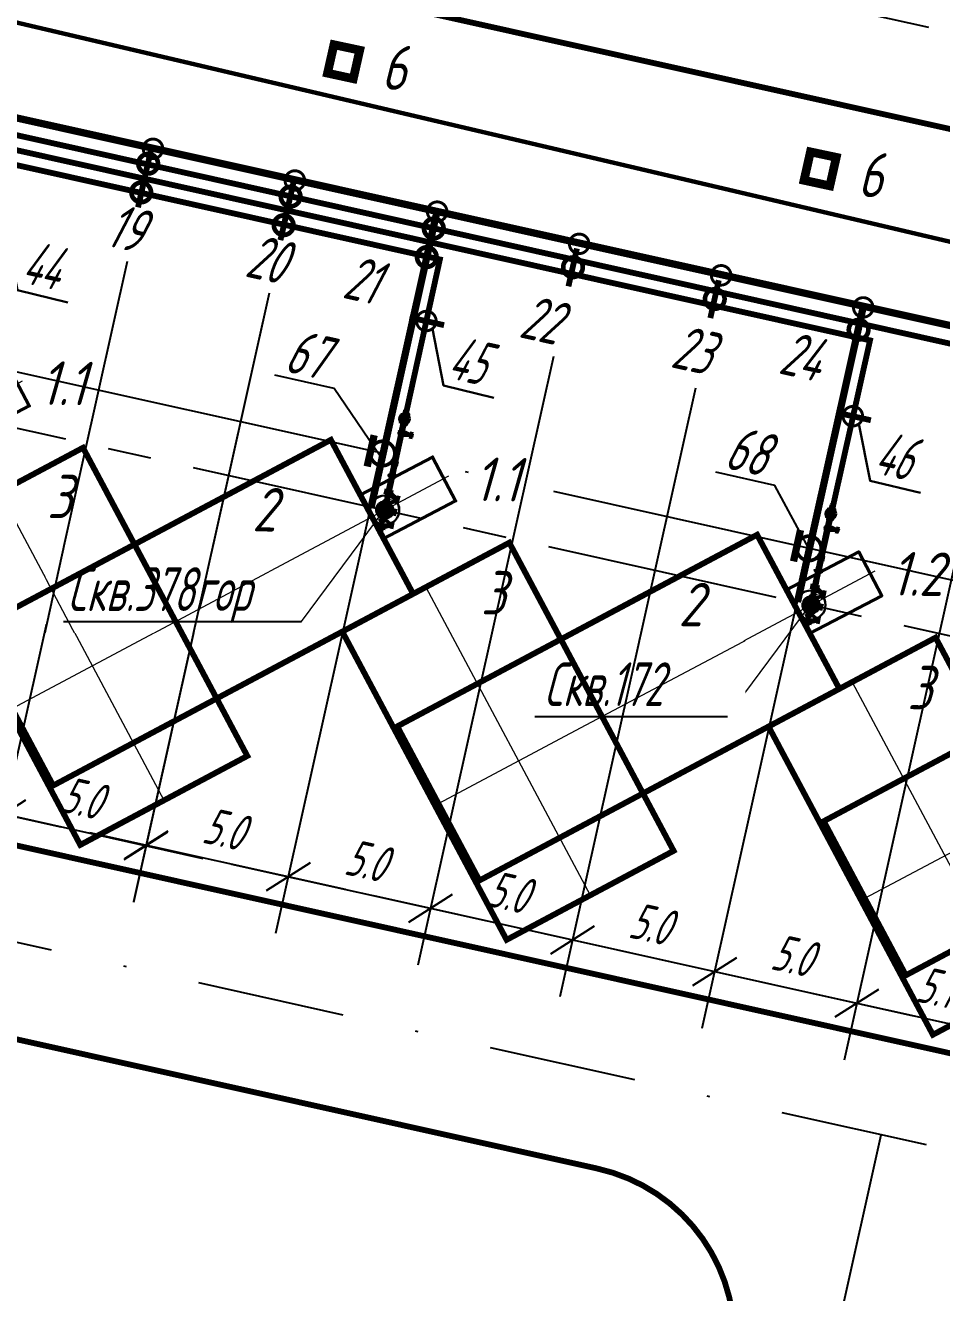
# Model space of a CAD drawing. Extents: x 5370511 to 5386565, y 1010429 to 1053793.
# Drawn here: x 5380075.09 to 5380106.56, y 1039780.8 to 1039824.34 of the extents above; entities that cross this region are included whole.
import ezdxf

# ---------------------------------------------------------------- set-up
doc = ezdxf.new("R2010")
doc.units = 0
doc.header["$PDMODE"] = 32
doc.header["$PDSIZE"] = 0.3
for name, pattern in [('ACAD_ISO04W100', [30, 24, -3, 0, -3]), ('DASHDOTX2', [50.8, 25.4, -12.7, 0, -12.7]), ('осевая2', [12.5, 8, -1.5, 1.5, -1.5]), ('Штрих 2x1', [3, 2, -1])]:
    doc.linetypes.add(name, pattern=pattern)
doc.layers.get('0').update_dxf_attribs({"linetype": 'CONTINUOUS'})
doc.layers.get('DEFPOINTS').update_dxf_attribs({"linetype": 'CONTINUOUS'})
for name, color, linetype in [('_0', 7, 'CONTINUOUS'), ('V_КП_куст_RED-CNT-MAJ', 7, 'CONTINUOUS'), ('ГП_опоры_схем', 7, 'CONTINUOUS'), ('ГП_Ось_проезда', 1, 'DASHDOTX2'), ('ГП_Ось_скважин', 1, 'CONTINUOUS'), ('ГП_проезд', 114, 'CONTINUOUS'), ('ГП_сооружения', 7, 'CONTINUOUS'), ('ОНиГМ сооружения', 7, 'CONTINUOUS'), ('Эстакада ЭС', 20, 'CONTINUOUS')]:
    doc.layers.add(name, color=color, linetype=linetype)
doc.layers.add('ГП_экспл', color=170, linetype='CONTINUOUS', lineweight=25)
doc.layers.add('ТХ_трубопроводы_дренаж', color=250, linetype='CONTINUOUS', lineweight=35)
doc.styles.add('ГОСТ', font='gost_ful.shx', dxfattribs={"oblique": 15})
doc.styles.add('ГОСТ_НИПИ', font='gost_nipi.shx', dxfattribs={"oblique": 15})
doc.styles.add('ГОСТ_НИПИ_разм', font='gost_nipi.shx', dxfattribs={"width": 0.8, "oblique": 15, "height": 2.5})
doc.dimstyles.new('Лист М500', dxfattribs={"dimtxt": 2.5, "dimasz": 2.5, "dimexe": 2, "dimexo": 1, "dimgap": 1, "dimtad": 1, "dimdec": 1, "dimlfac": 0.5, "dimzin": 0, "dimdsep": 46, "dimtxsty": 'ГОСТ_НИПИ_разм', "dimblk": 'OBLIQUE', "dimcen": 0.09, "dimdle": 2, "dimaunit": 1, "dimadec": 0, "dimazin": 0, "dimtfac": 1, "dimtdec": 1, "dimtofl": 0, "dimtmove": 1, "dimatfit": 3, "dimldrblk": 'NONE', "dimfxl": 1, "dimtolj": 1, "dimtzin": 0, "dimarcsym": 0})

# ---------------------------------------------------------------- blocks, each defined once
blk = doc.blocks.new('_Oblique')
at = {"color": 0, "linetype": 'ByBlock', "lineweight": -2}
blk.add_line((-0.5, -0.5), (0.5, 0.5), dxfattribs=at)
blk = doc.blocks.new('*D139')
at = {"layer": 'DEFPOINTS', "color": 0, "lineweight": 15, "ltscale": 5, "transparency": 16777216}
for p in [(5380073.639, 1039817.018), (5380078.802, 1039817.201), (5380074.357, 1039797.24)]:
    blk.add_point(p, dxfattribs=at)
at = {"layer": 'ТХ_трубопроводы_дренаж', "color": 0, "lineweight": -2, "ltscale": 5, "transparency": 16777216}
for p, q in [((5380073.422, 1039816.042), (5380069.042, 1039796.375)), ((5380078.585, 1039816.225), (5380073.922, 1039795.288)), ((5380067.524, 1039798.762), (5380076.309, 1039796.805))]:
    blk.add_line(p, q, dxfattribs=at)
at = {"layer": 'ТХ_трубопроводы_дренаж', "color": 0, "lineweight": -2, "ltscale": 5, "transparency": 16777216, "xscale": 1.25, "yscale": 1.25, "zscale": 1.25}
for p, rotation in [((5380069.476, 1039798.327), 167.4452412575011), ((5380074.357, 1039797.24), 347.4452412575012)]:
    blk.add_blockref('_Oblique', p, dxfattribs=dict(at, rotation=rotation))
at = {"layer": 'ТХ_трубопроводы_дренаж', "color": 0, "lineweight": 15, "ltscale": 5, "transparency": 16777216, "insert": (5380072.161, 1039798.882), "char_height": 2.5, "attachment_point": 5, "rotation": 347.4452, "style": 'ГОСТ_НИПИ_разм'}
blk.add_mtext('\\A1;{\\H0.5x;5.0}', dxfattribs=at)
blk = doc.blocks.new('_None')
blk = doc.blocks.new('*D140')
at = {"layer": 'DEFPOINTS', "color": 0, "lineweight": 15, "ltscale": 5, "transparency": 16777216}
for p in [(5380078.802, 1039817.201), (5380083.683, 1039816.113), (5380079.238, 1039796.153)]:
    blk.add_point(p, dxfattribs=at)
at = {"layer": 'ТХ_трубопроводы_дренаж', "color": 0, "lineweight": -2, "ltscale": 5, "transparency": 16777216}
for p, q in [((5380078.585, 1039816.225), (5380073.922, 1039795.288)), ((5380083.465, 1039815.137), (5380078.803, 1039794.201)), ((5380072.405, 1039797.675), (5380081.19, 1039795.719))]:
    blk.add_line(p, q, dxfattribs=at)
at = {"layer": 'ТХ_трубопроводы_дренаж', "color": 0, "lineweight": -2, "ltscale": 5, "transparency": 16777216, "xscale": 1.25, "yscale": 1.25, "zscale": 1.25}
for p, rotation in [((5380074.357, 1039797.24), 167.4452412575011), ((5380079.238, 1039796.153), 347.4452412575012)]:
    blk.add_blockref('_Oblique', p, dxfattribs=dict(at, rotation=rotation))
at = {"layer": 'ТХ_трубопроводы_дренаж', "color": 0, "lineweight": 15, "ltscale": 5, "transparency": 16777216, "insert": (5380077.042, 1039797.795), "char_height": 2.5, "attachment_point": 5, "rotation": 347.4452, "style": 'ГОСТ_НИПИ_разм'}
blk.add_mtext('\\A1;{\\H0.5x;5.0}', dxfattribs=at)
blk = doc.blocks.new('*D141')
at = {"layer": 'DEFPOINTS', "color": 0, "lineweight": 15, "ltscale": 5, "transparency": 16777216}
for p in [(5380083.683, 1039816.113), (5380088.563, 1039815.027), (5380084.123, 1039795.09)]:
    blk.add_point(p, dxfattribs=at)
at = {"layer": 'ТХ_трубопроводы_дренаж', "color": 0, "lineweight": -2, "ltscale": 5, "transparency": 16777216}
for p, q in [((5380083.465, 1039815.137), (5380078.808, 1039794.224)), ((5380088.346, 1039814.051), (5380083.688, 1039793.137)), ((5380077.291, 1039796.611), (5380086.075, 1039794.655))]:
    blk.add_line(p, q, dxfattribs=at)
at = {"layer": 'ТХ_трубопроводы_дренаж', "color": 0, "lineweight": -2, "ltscale": 5, "transparency": 16777216, "xscale": 1.25, "yscale": 1.25, "zscale": 1.25}
for p, rotation in [((5380079.243, 1039796.177), 167.4452412575011), ((5380084.123, 1039795.09), 347.4452412575012)]:
    blk.add_blockref('_Oblique', p, dxfattribs=dict(at, rotation=rotation))
at = {"layer": 'ТХ_трубопроводы_дренаж', "color": 0, "lineweight": 15, "ltscale": 5, "transparency": 16777216, "insert": (5380081.927, 1039796.731), "char_height": 2.5, "attachment_point": 5, "rotation": 347.4452, "style": 'ГОСТ_НИПИ_разм'}
blk.add_mtext('\\A1;{\\H0.5x;5.0}', dxfattribs=at)
blk = doc.blocks.new('*D142')
at = {"layer": 'DEFPOINTS', "color": 0, "lineweight": 15, "ltscale": 5, "transparency": 16777216}
for p in [(5380088.563, 1039815.027), (5380093.443, 1039813.94), (5380089.004, 1039794.003)]:
    blk.add_point(p, dxfattribs=at)
at = {"layer": 'ТХ_трубопроводы_дренаж', "color": 0, "lineweight": -2, "ltscale": 5, "transparency": 16777216}
for p, q in [((5380088.346, 1039814.051), (5380083.688, 1039793.137)), ((5380093.226, 1039812.963), (5380088.569, 1039792.051)), ((5380082.171, 1039795.524), (5380090.956, 1039793.568))]:
    blk.add_line(p, q, dxfattribs=at)
at = {"layer": 'ТХ_трубопроводы_дренаж', "color": 0, "lineweight": -2, "ltscale": 5, "transparency": 16777216, "xscale": 1.25, "yscale": 1.25, "zscale": 1.25}
for p, rotation in [((5380084.123, 1039795.09), 167.4452412575011), ((5380089.004, 1039794.003), 347.4452412575012)]:
    blk.add_blockref('_Oblique', p, dxfattribs=dict(at, rotation=rotation))
at = {"layer": 'ТХ_трубопроводы_дренаж', "color": 0, "lineweight": 15, "ltscale": 5, "transparency": 16777216, "insert": (5380086.808, 1039795.644), "char_height": 2.5, "attachment_point": 5, "rotation": 347.4452, "style": 'ГОСТ_НИПИ_разм'}
blk.add_mtext('\\A1;{\\H0.5x;5.0}', dxfattribs=at)
blk = doc.blocks.new('*D143')
at = {"layer": 'DEFPOINTS', "color": 0, "lineweight": 15, "ltscale": 5, "transparency": 16777216}
for p in [(5380093.443, 1039813.94), (5380098.324, 1039812.853), (5380093.884, 1039792.916)]:
    blk.add_point(p, dxfattribs=at)
at = {"layer": 'ТХ_трубопроводы_дренаж', "color": 0, "lineweight": -2, "ltscale": 5, "transparency": 16777216}
for p, q in [((5380093.226, 1039812.963), (5380088.569, 1039792.051)), ((5380098.107, 1039811.877), (5380093.449, 1039790.964)), ((5380087.051, 1039794.438), (5380095.836, 1039792.481))]:
    blk.add_line(p, q, dxfattribs=at)
at = {"layer": 'ТХ_трубопроводы_дренаж', "color": 0, "lineweight": -2, "ltscale": 5, "transparency": 16777216, "xscale": 1.25, "yscale": 1.25, "zscale": 1.25}
for p, rotation in [((5380089.004, 1039794.003), 167.4452412575011), ((5380093.884, 1039792.916), 347.4452412575012)]:
    blk.add_blockref('_Oblique', p, dxfattribs=dict(at, rotation=rotation))
at = {"layer": 'ТХ_трубопроводы_дренаж', "color": 0, "lineweight": 15, "ltscale": 5, "transparency": 16777216, "insert": (5380091.688, 1039794.557), "char_height": 2.5, "attachment_point": 5, "rotation": 347.4452, "style": 'ГОСТ_НИПИ_разм'}
blk.add_mtext('\\A1;{\\H0.5x;5.0}', dxfattribs=at)
blk = doc.blocks.new('*D144')
at = {"layer": 'DEFPOINTS', "color": 0, "lineweight": 15, "ltscale": 5, "transparency": 16777216}
for p in [(5380098.324, 1039812.853), (5380103.204, 1039811.766), (5380098.764, 1039791.829)]:
    blk.add_point(p, dxfattribs=at)
at = {"layer": 'ТХ_трубопроводы_дренаж', "color": 0, "lineweight": -2, "ltscale": 5, "transparency": 16777216}
for p, q in [((5380098.107, 1039811.877), (5380093.449, 1039790.964)), ((5380102.987, 1039810.79), (5380098.33, 1039789.877)), ((5380091.932, 1039793.351), (5380100.717, 1039791.394))]:
    blk.add_line(p, q, dxfattribs=at)
at = {"layer": 'ТХ_трубопроводы_дренаж', "color": 0, "lineweight": -2, "ltscale": 5, "transparency": 16777216, "xscale": 1.25, "yscale": 1.25, "zscale": 1.25}
for p, rotation in [((5380093.884, 1039792.916), 167.4452412575011), ((5380098.764, 1039791.829), 347.4452412575012)]:
    blk.add_blockref('_Oblique', p, dxfattribs=dict(at, rotation=rotation))
at = {"layer": 'ТХ_трубопроводы_дренаж', "color": 0, "lineweight": 15, "ltscale": 5, "transparency": 16777216, "insert": (5380096.569, 1039793.471), "char_height": 2.5, "attachment_point": 5, "rotation": 347.4452, "style": 'ГОСТ_НИПИ_разм'}
blk.add_mtext('\\A1;{\\H0.5x;5.0}', dxfattribs=at)
blk = doc.blocks.new('*D145')
at = {"layer": 'DEFPOINTS', "color": 0, "lineweight": 15, "ltscale": 5, "transparency": 16777216}
for p in [(5380103.204, 1039811.766), (5380108.045, 1039810.499), (5380103.645, 1039790.742)]:
    blk.add_point(p, dxfattribs=at)
at = {"layer": 'ТХ_трубопроводы_дренаж', "color": 0, "lineweight": -2, "ltscale": 5, "transparency": 16777216}
for p, q in [((5380102.987, 1039810.79), (5380098.33, 1039789.877)), ((5380107.827, 1039809.523), (5380103.21, 1039788.79)), ((5380096.812, 1039792.264), (5380105.597, 1039790.307))]:
    blk.add_line(p, q, dxfattribs=at)
at = {"layer": 'ТХ_трубопроводы_дренаж', "color": 0, "lineweight": -2, "ltscale": 5, "transparency": 16777216, "xscale": 1.25, "yscale": 1.25, "zscale": 1.25}
for p, rotation in [((5380098.764, 1039791.829), 167.4452412575011), ((5380103.645, 1039790.742), 347.4452412575012)]:
    blk.add_blockref('_Oblique', p, dxfattribs=dict(at, rotation=rotation))
at = {"layer": 'ТХ_трубопроводы_дренаж', "color": 0, "lineweight": 15, "ltscale": 5, "transparency": 16777216, "insert": (5380101.449, 1039792.384), "char_height": 2.5, "attachment_point": 5, "rotation": 347.4452, "style": 'ГОСТ_НИПИ_разм'}
blk.add_mtext('\\A1;{\\H0.5x;5.0}', dxfattribs=at)
blk = doc.blocks.new('*D146')
at = {"layer": 'DEFPOINTS', "color": 0, "lineweight": 15, "ltscale": 5, "transparency": 16777216}
for p in [(5380108.045, 1039810.499), (5380113.122, 1039809.97), (5380108.594, 1039789.64)]:
    blk.add_point(p, dxfattribs=at)
at = {"layer": 'ТХ_трубопроводы_дренаж', "color": 0, "lineweight": -2, "ltscale": 5, "transparency": 16777216}
for p, q in [((5380107.827, 1039809.523), (5380103.21, 1039788.79)), ((5380112.904, 1039808.994), (5380108.159, 1039787.688)), ((5380101.693, 1039791.177), (5380110.546, 1039789.205))]:
    blk.add_line(p, q, dxfattribs=at)
at = {"layer": 'ТХ_трубопроводы_дренаж', "color": 0, "lineweight": -2, "ltscale": 5, "transparency": 16777216, "xscale": 1.25, "yscale": 1.25, "zscale": 1.25}
for p, rotation in [((5380103.645, 1039790.742), 167.4452412575011), ((5380108.594, 1039789.64), 347.4452412575012)]:
    blk.add_blockref('_Oblique', p, dxfattribs=dict(at, rotation=rotation))
at = {"layer": 'ТХ_трубопроводы_дренаж', "color": 0, "lineweight": 15, "ltscale": 5, "transparency": 16777216, "insert": (5380106.364, 1039791.289), "char_height": 2.5, "attachment_point": 5, "rotation": 347.4452, "style": 'ГОСТ_НИПИ_разм'}
blk.add_mtext('\\A1;{\\H0.5x;5.1}', dxfattribs=at)
blk = doc.blocks.new('*D162')
at = {"layer": 'DEFPOINTS', "color": 0, "lineweight": 15, "transparency": 16777216}
for p in [(5380016.003, 1039834.142), (5380121.017, 1039822.743), (5380118.489, 1039811.392)]:
    blk.add_point(p, dxfattribs=at)
at = {"layer": 'Эстакада ЭС', "color": 0, "lineweight": -2, "transparency": 16777216}
for p, q in [((5380016.221, 1039835.118), (5380018.982, 1039847.515)), ((5380016.595, 1039845.998), (5380122.969, 1039822.308)), ((5380118.706, 1039812.368), (5380121.452, 1039824.695))]:
    blk.add_line(p, q, dxfattribs=at)
at = {"layer": 'Эстакада ЭС', "color": 0, "lineweight": -2, "transparency": 16777216, "xscale": 1.25, "yscale": 1.25, "zscale": 1.25}
for p, rotation in [((5380018.547, 1039845.563), 167.4452412575011), ((5380121.017, 1039822.743), 347.4452412575012)]:
    blk.add_blockref('_Oblique', p, dxfattribs=dict(at, rotation=rotation))
at = {"layer": 'Эстакада ЭС', "color": 0, "transparency": 16777216, "insert": (5380070.026, 1039835.251), "char_height": 2.5, "attachment_point": 5, "rotation": 347.4452, "style": 'ГОСТ_НИПИ_разм'}
blk.add_mtext('\\A1;{\\H0.5x;21х5.0=105.0}', dxfattribs=at)
blk = doc.blocks.new('A$C65CC1851')
at = {"layer": 'ОНиГМ сооружения', "color": 253, "lineweight": 18, "ltscale": 0.7}
for p, q in [((434, 4006), (114, 4007)), ((273, 0), (274, 4310)), ((664, 3502), (194, 3502)), ((205, 2442), (342, 2442)), ((274, 1197), (636, 1196)), ((504, 1264), (637, 1264)), ((0, 800), (636, 800)), ((273, 337), (636, 337))]:
    blk.add_line(p, q, dxfattribs=at)
at = {"layer": 'ОНиГМ сооружения', "color": 253, "lineweight": 50, "ltscale": 100}
for p, q in [((230, 4228), (230, 4313)), ((319, 4227), (319, 4310)), ((230, 3786), (230, 3568)), ((319, 3681), (230, 3681)), ((319, 3582), (230, 3582)), ((617, 3502), (292, 3423)), ((617, 3502), (296, 3579)), ((319, 3573), (319, 3785)), ((617, 3622), (617, 3382)), ((617, 3502), (697, 3502)), ((230, 3432), (229, 2072)), ((319, 3422), (230, 3422)), ((319, 3322), (230, 3322)), ((319, 3322), (230, 3322)), ((318, 2072), (319, 3427)), ((318, 2672), (229, 2672)), ((318, 2172), (229, 2172)), ((229, 1412), (229, 1952)), ((318, 1852), (229, 1852)), ((254, 1752), (229, 1752)), ((254, 1823), (254, 1834)), ((254, 1834), (294, 1834)), ((254, 1823), (294, 1755)), ((294, 1823), (254, 1755)), ((254, 1744), (254, 1755)), ((254, 1744), (294, 1744)), ((257, 1834), (257, 1851)), ((257, 1851), (290, 1851)), ((264, 1744), (264, 1675)), ((274, 1752), (274, 1752)), ((284, 1744), (284, 1675)), ((290, 1834), (290, 1851)), ((294, 1834), (294, 1823)), ((294, 1755), (294, 1744)), ((318, 1752), (294, 1752)), ((318, 1952), (318, 1412)), ((176, 1519), (176, 1332)), ((176, 1519), (229, 1519)), ((176, 1479), (229, 1479)), ((176, 1440), (229, 1440)), ((176, 1412), (371, 1412)), ((371, 1372), (176, 1372)), ((371, 1332), (176, 1332)), ((371, 1332), (176, 1062)), ((371, 1062), (176, 1332)), ((318, 1512), (229, 1512)), ((298, 1700), (249, 1700)), ((249, 1700), (249, 1669)), ((257, 1700), (257, 1710)), ((257, 1710), (290, 1710)), ((290, 1700), (290, 1710)), ((298, 1700), (298, 1669)), ((319, 1519), (371, 1519)), ((319, 1479), (371, 1479)), ((319, 1440), (371, 1440)), ((371, 1519), (371, 1332)), ((637, 1264), (371, 1399)), ((636, 1196), (372, 1331)), ((637, 1384), (636, 1144)), ((637, 1316), (636, 1076)), ((371, 1062), (176, 1062)), ((176, 1022), (176, 1062)), ((176, 1022), (371, 1022)), ((176, 982), (176, 1022)), ((176, 982), (176, 942)), ((371, 982), (176, 982)), ((371, 942), (176, 942)), ((318, 1010), (229, 1010)), ((229, 1010), (229, 993)), ((318, 993), (229, 993)), ((229, 887), (229, 942)), ((636, 800), (300, 894)), ((318, 1010), (318, 993)), ((318, 887), (318, 942)), ((371, 1022), (371, 1062)), ((371, 982), (371, 1022)), ((371, 982), (371, 942)), ((636, 1196), (372, 1061)), ((637, 1264), (570, 1230)), ((636, 1196), (666, 1196)), ((636, 920), (636, 680)), ((637, 1264), (666, 1264)), ((371, 592), (176, 592)), ((176, 552), (176, 592)), ((371, 552), (176, 552)), ((371, 552), (176, 552)), ((176, 512), (176, 552)), ((176, 472), (176, 512)), ((371, 512), (176, 512)), ((371, 472), (176, 472)), ((371, 472), (176, 202)), ((371, 202), (176, 472)), ((218, 592), (218, 619)), ((318, 540), (228, 540)), ((228, 540), (228, 523)), ((318, 523), (228, 523)), ((636, 800), (300, 706)), ((318, 540), (318, 523)), ((328, 592), (328, 619)), ((371, 552), (371, 592)), ((371, 512), (371, 552)), ((371, 472), (371, 512)), ((636, 337), (371, 472)), ((636, 800), (666, 800)), ((636, 457), (636, 217)), ((371, 202), (176, 202)), ((176, 122), (176, 202)), ((371, 162), (176, 162)), ((176, 162), (371, 162)), ((176, 162), (370, 162)), ((176, 122), (371, 122)), ((310, 75), (237, 75)), ((237, 75), (237, 40)), ((237, 40), (310, 40)), ((237, 40), (310, 40)), ((310, 40), (237, 40)), ((237, 40), (237, 20)), ((310, 20), (237, 20)), ((243, 122), (243, 75)), ((303, 122), (303, 75)), ((310, 40), (310, 75)), ((310, 40), (310, 20)), ((636, 337), (371, 202)), ((371, 122), (371, 202)), ((636, 337), (666, 337))]:
    blk.add_line(p, q, dxfattribs=at)
at = {"layer": 'ОНиГМ сооружения', "color": 253, "lineweight": 50, "ltscale": 0.7}
for p, q in [((354, 3501), (354, 3501)), ((294, 3197), (254, 3197)), ((294, 2997), (254, 2997)), ((294, 2797), (254, 2797)), ((312, 1789), (237, 1789)), ((274, 1673), (274, 1851)), ((318, 1632), (229, 1632))]:
    blk.add_line(p, q, dxfattribs=at)
at = {"layer": 'ОНиГМ сооружения', "color": 253, "lineweight": 50}
for p, q in [((205, 2527), (205, 2357)), ((229, 2527), (205, 2527)), ((229, 2357), (205, 2357)), ((342, 2357), (318, 2357)), ((342, 2527), (319, 2527)), ((342, 2527), (342, 2357))]:
    blk.add_line(p, q, dxfattribs=at)
for points in [[(169, 4183), (379, 4182), (379, 4155), (169, 4156)], [(169, 4156), (379, 4155), (379, 4128), (169, 4129)], [(169, 3858), (379, 3857), (379, 3884), (169, 3885)], [(169, 3831), (379, 3830), (379, 3857), (169, 3858)], [(169, 2042), (379, 2042), (379, 2012), (169, 2012)], [(169, 2012), (379, 2012), (379, 1982), (169, 1982)]]:
    blk.add_lwpolyline(points, close=True, dxfattribs=at)
at = {"layer": 'ОНиГМ сооружения', "color": 253, "lineweight": 50, "ltscale": 100}
for points in [[(379, 3884), (169, 4129)], [(169, 3885), (379, 4128)]]:
    blk.add_lwpolyline(points, dxfattribs=at)
at = {"layer": 'ОНиГМ сооружения', "color": 253, "lineweight": 50}
for points in [[(334, 4182), (319, 4227), (230, 4228), (214, 4183)], [(334, 3830), (319, 3785), (230, 3786), (214, 3831)], [(334, 2042), (318, 2072), (229, 2072), (214, 2042)], [(334, 1982), (318, 1952), (229, 1952), (214, 1982)]]:
    blk.add_lwpolyline(points, dxfattribs=at)
at = {"layer": 'ОНиГМ сооружения', "color": 253, "lineweight": 50, "ltscale": 100}
blk.add_lwpolyline([(434, -173), (-655, 1132), (1494, 2927), (2583, 1622)], close=True, dxfattribs=at)
for centre, radius in [((275, 4007), 160), ((274, 3502), 80), ((274, 3502), 52.4), ((274, 3502), 36.5), ((274, 3197), 20), ((274, 2997), 20), ((274, 2797), 20), ((273, 800), 97.5)]:
    blk.add_circle(centre, radius, dxfattribs=at)
for centre, radius, start, end in [((274, 1789), 37.5, 120.5544, 239.2817), ((274, 1789), 37.5, 300.3385, 59.7489), ((274, 1632), 44.5, 359.9809, 179.9809), ((276, 798), 276, 111.2305, 179.4329), ((274, 800), 190, 120.9955, 180.0104), ((274, 800), 272, 5.3112, 69.1056), ((274, 800), 190, 15.2269, 59.2465), ((276, 803), 276, 180.5702, 248.7313), ((274, 800), 190, 180.0104, 344.6729), ((274, 800), 272, 290.8562, 354.5886), ((273, 43), 43.3, 212.543, 327.4188)]:
    blk.add_arc(centre, radius, start, end, dxfattribs=at)
blk.add_spline([(230, 4313), (256, 4322), (296, 4300), (319, 4310), (319, 4309)], degree=3, dxfattribs=at)
blk = doc.blocks.new('22')
at = {"layer": 'ОНиГМ сооружения', "color": 253, "lineweight": 18}
for p, q in [((-424.923, -5.591), (-424.923, 11.409)), ((-421.923, 8.909), (-409.93, 8.909))]:
    blk.add_line(p, q, dxfattribs=at)
at = {"layer": 'ОНиГМ сооружения', "color": 253, "linetype": 'Штрих 2x1', "const_width": 0.2}
blk.add_lwpolyline([(-421.923, 12.159), (-409.923, 12.159), (-409.922, 5.659), (-421.922, 5.659)], close=True, dxfattribs=at)
at = {"layer": 'ОНиГМ сооружения', "color": 253, "const_width": 0.2}
blk.add_lwpolyline([(-427.923, -5.591), (-421.923, -5.591), (-421.923, 8.416), (-427.923, 8.411)], close=True, dxfattribs=at)
at = {"layer": 'ОНиГМ сооружения', "lineweight": 30}
blk.add_circle((-424.923, 8.909), 0.5, dxfattribs=at)
at = {"layer": 'ОНиГМ сооружения', "color": 253, "ltscale": 100, "xscale": 0.001, "yscale": 0.001, "zscale": 0.001, "rotation": 49.75852423724896}
blk.add_blockref('A$C65CC1851', (-424.49, 8.184), dxfattribs=at)
blk = doc.blocks.new('55')
at = {"layer": 'ОНиГМ сооружения', "color": 253, "lineweight": 18}
for p, q in [((-7.549, -28.368), (-7.549, -11.368)), ((-4.437, -13.739), (7.556, -13.739))]:
    blk.add_line(p, q, dxfattribs=at)
at = {"layer": 'ОНиГМ сооружения', "color": 253, "linetype": 'Штрих 2x1', "const_width": 0.2}
blk.add_lwpolyline([(-4.547, -10.617), (7.453, -10.617), (7.454, -17.117), (-4.546, -17.117)], close=True, dxfattribs=at)
at = {"layer": 'ОНиГМ сооружения', "color": 253, "const_width": 0.2}
for points in [[(-9.798, -14.359), (-5.298, -14.36), (-5.297, -11.36), (-9.797, -11.36)], [(-10.547, -28.367), (-4.547, -28.367), (-4.547, -14.36), (-10.547, -14.365)]]:
    blk.add_lwpolyline(points, close=True, dxfattribs=at)

msp = doc.modelspace()

# ---------------------------------------------------------------- linework, layer by layer
at = {"lineweight": 15}
for p, q in [((5380084.571, 1039803.859), (5380087.412, 1039807.681)), ((5380099.206, 1039800.595, 0), (5380102.047, 1039804.417, 0))]:
    msp.add_line(p, q, dxfattribs=at)
at = {"color": 253, "lineweight": 30, "elevation": 0}
msp.add_lwpolyline([(5380076.548, 1039814.823), (5380074.82, 1039815.241), (5380074.436, 1039817.195)], dxfattribs=at)
at = {"color": 253, "const_width": 0.1}
for points in [[(5380088.937, 1039814.512, 1), (5380088.791, 1039813.856, 1), (5380088.937, 1039814.512, 49.91739)], [(5380103.583, 1039811.241, 1), (5380103.437, 1039810.585, 1), (5380103.583, 1039811.241, 49.91739)]]:
    msp.add_lwpolyline(points, format="xyb", dxfattribs=at)
at = {"color": 253, "lineweight": 30}
for points in [[(5380091.183, 1039811.547), (5380089.455, 1039811.965), (5380089.071, 1039813.919)], [(5380105.829, 1039808.277), (5380104.101, 1039808.695), (5380103.717, 1039810.649)]]:
    msp.add_lwpolyline(points, dxfattribs=at)
at = {"layer": 'V_КП_куст_RED-CNT-MAJ', "color": 40, "lineweight": 15, "const_width": 0.15, "elevation": 49}
msp.add_lwpolyline([(5380142.416, 1039814.571), (5380135.139, 1039813.201), (5380128.554, 1039811.96), (5380116.101, 1039814.733), (5379989.692, 1039844.439), (5379979.809, 1039846.914), (5379978.099, 1039847.996), (5379971.997, 1039849.791)], dxfattribs=at)
at = {"layer": 'ГП_опоры_схем', "color": 253, "const_width": 0.2}
for points in [[(5380079.019, 1039818.33), (5380079.258, 1039819.404)], [(5380083.91, 1039817.201), (5380084.149, 1039818.275)], [(5380104.129, 1039810.774), (5380102.941, 1039811.039)]]:
    msp.add_lwpolyline(points, dxfattribs=at)
at = {"layer": 'ГП_опоры_схем', "color": 253, "const_width": 0.2, "elevation": 0}
msp.add_lwpolyline([(5380089.473, 1039814.042), (5380088.285, 1039814.307)], dxfattribs=at)
at = {"layer": 'ГП_Ось_проезда', "color": 253, "ltscale": 0.2}
msp.add_lwpolyline([(5379972.822, 1039815.54), (5379980.973, 1039852.143), (5380134.219, 1039818.016), (5380126.068, 1039781.413)], close=True, dxfattribs=at)
at = {"layer": 'ГП_Ось_проезда', "color": 253}
msp.add_lwpolyline([(5380102.236, 1039776.147), (5380104.479, 1039786.22)], dxfattribs=at)
at = {"layer": 'ГП_Ось_скважин', "color": 253, "linetype": 'осевая2'}
msp.add_lwpolyline([(5379958.849, 1039836.324), (5380132.414, 1039797.672)], dxfattribs=at)
at = {"layer": 'ГП_проезд', "color": 253, "const_width": 0.2}
msp.add_lwpolyline([(5379977.848, 1039806.994), (5379968.078, 1039809.17), (5379978.507, 1039856.022), (5380138.098, 1039820.482), (5380128.533, 1039777.534), (5380112.803, 1039781.037, 0.413433), (5380105.646, 1039776.5), (5380105.408, 1039775.441), (5380099.064, 1039776.854), (5380099.294, 1039777.882, 0.414994), (5380094.745, 1039785.058), (5380047.42, 1039795.598, 0.414214), (5380040.26, 1039791.045), (5380040.035, 1039790.036), (5380033.709, 1039791.445, 0.309973), (5380029.612, 1039795.466), (5379977.848, 1039806.994)], format="xyb", dxfattribs=at)
msp.add_lwpolyline([(5379978.005, 1039823.862), (5379982.135, 1039842.408, -0.414213), (5379989.295, 1039846.96), (5380124.484, 1039816.854, -0.414214), (5380129.036, 1039809.694), (5380124.906, 1039791.148, -0.414213), (5380117.745, 1039786.596), (5379982.557, 1039816.702, -0.414214)], format="xyb", close=True, dxfattribs=at)
at = {"layer": 'ГП_сооружения', "lineweight": 30, "const_width": 0.3}
for points in [[(5380085.69, 1039823.678), (5380086.576, 1039823.489), (5380086.355, 1039822.509), (5380085.47, 1039822.701)], [(5380102.054, 1039819.996), (5380102.941, 1039819.808), (5380102.72, 1039818.828), (5380101.834, 1039819.019)]]:
    msp.add_lwpolyline(points, close=True, dxfattribs=at)
at = {"layer": 'ОНиГМ сооружения', "lineweight": 30}
for centre in [(5380087.435, 1039807.688), (5380087.435, 1039807.688), (5380102.073, 1039804.427, 0), (5380102.073, 1039804.426, 0)]:
    msp.add_circle(centre, 0.5, dxfattribs=at)
at = {"layer": 'ТХ_трубопроводы_дренаж', "color": 253, "ltscale": 5, "const_width": 0.2}
msp.add_lwpolyline([(5379991.522, 1039838.108), (5380089.329, 1039816.3), (5380087.435, 1039807.688)], dxfattribs=at)
at = {"layer": 'ТХ_трубопроводы_дренаж', "color": 84, "ltscale": 5, "const_width": 0.2}
for points in [[(5380003.96, 1039836.403), (5380118.853, 1039810.723)], [(5380079.414, 1039820.085), (5380078.962, 1039818.09)], [(5380084.305, 1039818.957), (5380083.853, 1039816.961)], [(5380089.221, 1039817.861), (5380088.769, 1039815.865)], [(5380094.034, 1039816.674), (5380093.744, 1039815.374)], [(5380098.906, 1039815.585), (5380098.616, 1039814.285)]]:
    msp.add_lwpolyline(points, dxfattribs=at)
at = {"layer": 'ТХ_трубопроводы_дренаж', "color": 84, "ltscale": 5, "const_width": 0.16}
for points in [[(5380079.384, 1039819.917, 1), (5380079.238, 1039819.261, 1), (5380079.384, 1039819.917, 49.91739)], [(5380078.987, 1039818.28, -1), (5380079.158, 1039818.93, -1), (5380078.987, 1039818.28, -49.91739)], [(5380084.275, 1039818.788, 1), (5380084.129, 1039818.132, 1), (5380084.275, 1039818.788, 49.91739)], [(5380083.878, 1039817.151, -1), (5380084.049, 1039817.801, -1), (5380083.878, 1039817.151, -49.91739)], [(5380089.192, 1039817.692, 1), (5380089.046, 1039817.036, 1), (5380089.192, 1039817.692, 49.91739)], [(5380088.794, 1039816.056, -1), (5380088.965, 1039816.705, -1), (5380088.794, 1039816.056, -49.91739)], [(5380093.972, 1039816.359, 1), (5380093.826, 1039815.703, 1), (5380093.972, 1039816.359, 49.91739)], [(5380098.842, 1039815.268, 1), (5380098.696, 1039814.612, 1), (5380098.842, 1039815.268, 49.91739)], [(5380103.78, 1039814.211, 1), (5380103.634, 1039813.555, 1), (5380103.78, 1039814.211, 49.91739)]]:
    msp.add_lwpolyline(points, format="xyb", dxfattribs=at)
at = {"layer": 'ТХ_трубопроводы_дренаж', "color": 84, "ltscale": 5, "const_width": 0.2, "elevation": 0}
msp.add_lwpolyline([(5380103.832, 1039814.541), (5380103.551, 1039813.223)], dxfattribs=at)
at = {"layer": 'Эстакада ЭС'}
for points, const_width in [([(5380079.55, 1039820.429, 1), (5380079.404, 1039819.773, 1), (5380079.55, 1039820.429, 49.91739)], 0.1), ([(5380084.422, 1039819.339, 1), (5380084.276, 1039818.683, 1), (5380084.422, 1039819.339, 49.91739)], 0.1), ([(5380089.308, 1039818.269, 1), (5380089.162, 1039817.613, 1), (5380089.308, 1039818.269, 49.91739)], 0.1), ([(5380094.185, 1039817.164, 1), (5380094.039, 1039816.508, 1), (5380094.185, 1039817.164, 49.91739)], 0.1), ([(5380099.061, 1039816.082, 1), (5380098.915, 1039815.426, 1), (5380099.061, 1039816.082, 49.91739)], 0.1), ([(5380087.453, 1039810.042, 1), (5380087.27, 1039809.222, 1), (5380087.453, 1039810.042, 49.91739)], 0.125), ([(5380102.094, 1039806.781, 1), (5380101.912, 1039805.961, 1), (5380102.094, 1039806.781, 49.91739)], 0.125)]:
    msp.add_lwpolyline(points, format="xyb", dxfattribs=dict(at, const_width=const_width))
at = {"layer": 'Эстакада ЭС', "color": 20, "ltscale": 0.3, "transparency": 33554687, "const_width": 0.25}
msp.add_lwpolyline([(5380089.21, 1039817.863), (5380086.969, 1039807.792)], dxfattribs=at)
at = {"layer": 'Эстакада ЭС', "color": 20, "ltscale": 0.3, "transparency": 33554687, "const_width": 0.25, "elevation": 0}
msp.add_lwpolyline([(5380103.851, 1039814.599), (5380101.61, 1039804.527)], dxfattribs=at)
at = {"layer": 'Эстакада ЭС', "const_width": 0.1, "elevation": 0}
msp.add_lwpolyline([(5380103.94, 1039814.979, 1), (5380103.794, 1039814.323, 1), (5380103.94, 1039814.979, 49.91739)], format="xyb", dxfattribs=at)
at = {"layer": 'Эстакада ЭС'}
for points in [[(5380087.274, 1039809.536), (5380085.7, 1039811.87), (5380083.666, 1039812.323)], [(5380102.003, 1039806.371), (5380100.834, 1039808.534), (5380098.8, 1039808.988)]]:
    msp.add_lwpolyline(points, dxfattribs=at)
at = {"layer": 'Эстакада ЭС', "const_width": 0.25}
for points in [[(5380086.832, 1039809.185), (5380087.072, 1039810.261)], [(5380101.473, 1039805.924), (5380101.713, 1039807.001)]]:
    msp.add_lwpolyline(points, dxfattribs=at)

# ---------------------------------------------------------------- block references
at = {"layer": '_0', "lineweight": 15, "rotation": 298.0491553101125}
msp.add_blockref('55', (5380132.505, 1039801.027), dxfattribs=at)

# ---------------------------------------------------------------- texts
at = {"color": 253, "lineweight": 30, "style": 'ГОСТ_НИПИ', "oblique": 15, "width": 0.7}
for s, p in [('44', (5380074.911, 1039815.509, 0)), ('45', (5380089.546, 1039812.233, 0)), ('46', (5380104.192, 1039808.962, 0))]:
    msp.add_text(s, height=1.5, rotation=347.4452, dxfattribs=at).set_placement(p)
at = {"layer": 'ГП_экспл', "color": 0, "style": 'ГОСТ', "oblique": 15}
for s, rotation, p in [('6', 0.8954, (5380087.309, 1039822.121, 0)), ('6', 0.8954, (5380103.672, 1039818.433, 0)), ('1.1', 359.1034, (5380075.6, 1039811.309, 0)), ('1.1', 359.1034, (5380090.499, 1039808.002, 0)), ('3', 359.1034, (5380075.837, 1039807.412, 0)), ('2', 359.1034, (5380082.879, 1039806.959)), ('1.2', 359.1034, (5380104.811, 1039804.757, 0)), ('3', 359.1034, (5380090.736, 1039804.105, 0)), ('2', 359.1034, (5380097.519, 1039803.698)), ('3', 359.1034, (5380105.376, 1039800.844, 0))]:
    msp.add_text(s, height=1.5, rotation=rotation, dxfattribs=at).set_placement(p)
at = {"layer": 'ТХ_трубопроводы_дренаж', "color": 84, "ltscale": 5, "style": 'ГОСТ_НИПИ', "oblique": 15, "width": 0.8}
for s, p in [('19', (5380077.814, 1039816.777)), ('20', (5380082.594, 1039815.726)), ('21', (5380085.942, 1039814.993)), ('22', (5380092.006, 1039813.638)), ('23', (5380097.214, 1039812.607, 0)), ('24', (5380100.918, 1039812.394))]:
    msp.add_text(s, height=1.5, rotation=347.4452, dxfattribs=at).set_placement(p)
at = {"layer": 'Эстакада ЭС', "lineweight": 30, "style": 'ГОСТ_НИПИ', "oblique": 15, "width": 0.8}
for s, p in [('67', (5380083.939, 1039812.462, 0)), ('68', (5380099.049, 1039809.14, 0))]:
    msp.add_text(s, height=1.5, rotation=347.4452, dxfattribs=at).set_placement(p)

# ---------------------------------------------------------------- dimensions: what is measured, and where the dimension line sits
at = {"layer": 'ТХ_трубопроводы_дренаж', "color": 84, "lineweight": 15, "ltscale": 5}
dim = msp.add_linear_dim(base=(5380108.594, 1039789.64), p1=(5380108.045, 1039810.499), p2=(5380113.122, 1039809.97), angle=347.4452, text='{\\H0.5x;<>}', dimstyle='Лист М500', override={"dimasz": 1.25, "dimgap": 0.5, "dimlfac": 1}, dxfattribs=at)
dim.commit()
dim.dimension.update_dxf_attribs({"geometry": '*D146', "text_midpoint": (5380106.364, 1039791.289)})
at = {"layer": 'Эстакада ЭС'}
dim = msp.add_linear_dim(base=(5380121.017, 1039822.743), p1=(5380016.003, 1039834.142), p2=(5380118.489, 1039811.392), angle=347.4452, text='{\\H0.5x;21х5.0=<>}', dimstyle='Лист М500', override={"dimasz": 1.25, "dimgap": 0.5, "dimlfac": 1}, dxfattribs=at)
dim.commit()
dim.dimension.update_dxf_attribs({"geometry": '*D162', "text_midpoint": (5380070.026, 1039835.251)})

# ---------------------------------------------------------------- next in the draw order: texts
at = {"color": 1, "lineweight": 15, "char_height": 1.5, "attachment_point": 1, "style": 'ГОСТ_НИПИ', "bg_fill": 3, "box_fill_scale": 1.5, "bg_fill_color": 256, "bg_fill_transparency": 0}
for s, insert in [('{\\W0.8;\\C256;Скв.378гор}', (5380076.535, 1039805.718)), ('{\\W0.8;\\C256;Скв.172}', (5380092.896, 1039802.454, 0))]:
    msp.add_mtext_dynamic_manual_height_columns(s, width=6.17229, gutter_width=5, heights=[0], dxfattribs=dict(at, insert=insert))

# ---------------------------------------------------------------- next in the draw order: linework, layer by layer
at = {"layer": 'ГП_экспл', "color": 0}
for p, q in [((5380076.408, 1039803.859), (5380084.571, 1039803.859)), ((5380092.593, 1039800.595, 0), (5380099.206, 1039800.595, 0))]:
    msp.add_line(p, q, dxfattribs=at)
at = {"layer": 'ТХ_трубопроводы_дренаж', "color": 253, "ltscale": 5, "const_width": 0.2}
msp.add_lwpolyline([(5379991.487, 1039838.628), (5380104.1, 1039813.519), (5380102.072, 1039804.426)], dxfattribs=at)
at = {"layer": 'Эстакада ЭС', "color": 20, "ltscale": 0.3, "transparency": 33554687, "const_width": 0.25}
msp.add_lwpolyline([(5379973.366, 1039842.026), (5379982.826, 1039839.919), (5379981.361, 1039833.342), (5379989.957, 1039831.487), (5379991.419, 1039831.159), (5379993.237, 1039839.31), (5380118.513, 1039811.433), (5380116.325, 1039801.665)], dxfattribs=at)
at = {"layer": 'Эстакада ЭС', "linetype": 'ACAD_ISO04W100'}
msp.add_lwpolyline([(5380116.665, 1039803.106), (5380042.576, 1039819.605)], dxfattribs=at)

# ---------------------------------------------------------------- next in the draw order: block references
at = {"layer": '_0', "lineweight": 15, "rotation": 298.0491553101125}
for p in [(5380264.742, 1039431.745), (5380279.383, 1039428.484), (5380294.021, 1039425.222, 0)]:
    msp.add_blockref('22', p, dxfattribs=at)

# ---------------------------------------------------------------- next in the draw order: dimensions: what is measured, and where the dimension line sits
at = {"layer": 'ТХ_трубопроводы_дренаж', "color": 84, "lineweight": 15, "ltscale": 5}
for base, p1, p2, picture, middle in [((5380074.357, 1039797.24), (5380073.639, 1039817.018), (5380078.802, 1039817.201), '*D139', (5380072.161, 1039798.882)), ((5380079.238, 1039796.153), (5380078.802, 1039817.201), (5380083.683, 1039816.113), '*D140', (5380077.042, 1039797.795)), ((5380084.123, 1039795.09), (5380083.683, 1039816.113), (5380088.563, 1039815.027), '*D141', (5380081.927, 1039796.731)), ((5380089.004, 1039794.003), (5380088.563, 1039815.027), (5380093.443, 1039813.94), '*D142', (5380086.808, 1039795.644)), ((5380093.884, 1039792.916), (5380093.443, 1039813.94), (5380098.324, 1039812.853), '*D143', (5380091.688, 1039794.557)), ((5380098.764, 1039791.829), (5380098.324, 1039812.853), (5380103.204, 1039811.766), '*D144', (5380096.569, 1039793.471)), ((5380103.645, 1039790.742), (5380103.204, 1039811.766), (5380108.045, 1039810.499), '*D145', (5380101.449, 1039792.384))]:
    dim = msp.add_linear_dim(base=base, p1=p1, p2=p2, angle=347.4452, text='{\\H0.5x;<>}', dimstyle='Лист М500', override={"dimasz": 1.25, "dimgap": 0.5, "dimlfac": 1}, dxfattribs=at)
    dim.commit()
    dim.dimension.update_dxf_attribs({"geometry": picture, "text_midpoint": middle})

doc.saveas('drawing.dxf')
